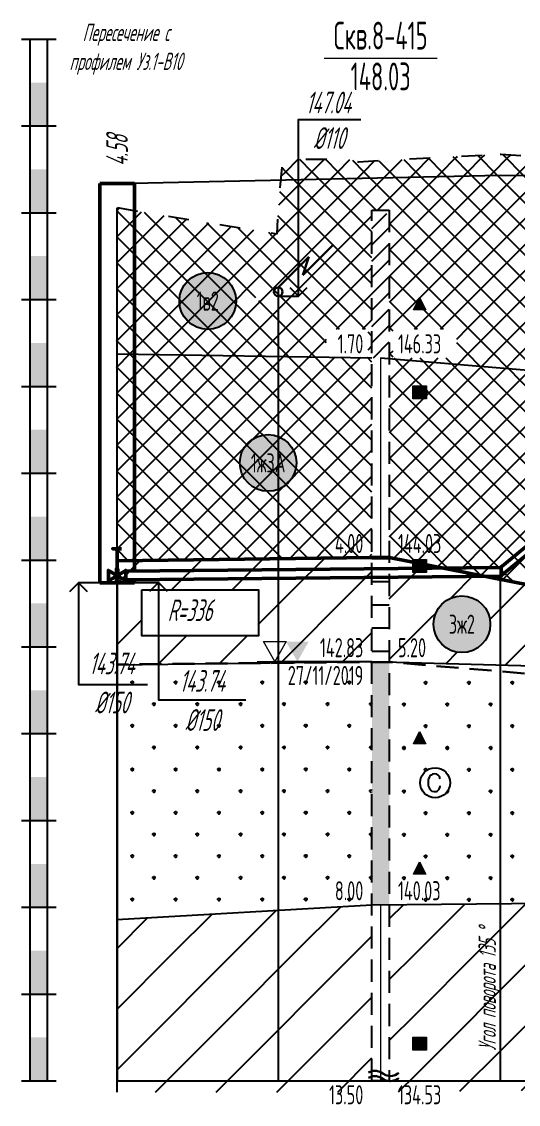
# Model space of a CAD drawing. Header units: metres. Extents: x -30 to 2050, y -904 to 400.
# Drawn here: x 974.9 to 1032.1, y 127.3 to 252 of the extents above; entities that cross this region are included whole.
import ezdxf
from ezdxf.enums import TextEntityAlignment as Align

# ---------------------------------------------------------------- set-up
doc = ezdxf.new("R2010")
doc.units = ezdxf.units.M
doc.header["$LTSCALE"] = 0.2
doc.linetypes.add('ACAD_ISO03W100', pattern=[30, 12, -18])
doc.linetypes.add('штриховая', pattern=[19.05, 12.7, -6.35])
for name, color, linetype in [('Level 1', 7, 'Continuous'), ('Линейка', 7, 'Continuous'), ('МГТ_ИГ_Геология', 252, 'Continuous'), ('Примыкания', 7, 'Continuous'), ('Проектная земля', 7, 'Continuous'), ('Таблица', 7, 'Continuous'), ('Трубы', 7, 'Continuous'), ('Узлы', 7, 'Continuous'), ('Чёрная земля', 7, 'ACAD_ISO03W100')]:
    doc.layers.add(name, color=color, linetype=linetype)
doc.layers.add('МГТ_НВК_котлованы', color=7, linetype='Continuous', lineweight=30)
doc.styles.add('SPDS', font='SPDS', dxfattribs={"width": 0.7, "oblique": 15, "height": 2.5})
doc.styles.get("Standard").update_dxf_attribs({"font": 'SPDS.shx', "width": 0.7, "oblique": 15, "height": 3})
doc.styles.add('Стиль Simplex', font='simplex.shx')
pattern_1 = [(45, (-8.669, 494.728), (0, 21), [9.8995, -19.799]), (45, (5.331, 480.728), (0, 21), [9.8995, -19.799]), (45, (-8.669, 480.728), (0, 21), [14.142, -15.5565]), (45, (1.331, 490.728), (0, 21), [15.556, -14.1425]), (45, (-1.669, 480.728), (0, 21), [19.799, -9.8995]), (45, (-8.669, 487.728), (0, 21), [19.799, -9.8995])]
pattern_2 = [(225, (-5.6692, 480.7283), (3e-16, -3), [2.1213, -2.121341]), (315, (-7.1692, 482.2283), (3, 0), [2.1213, -2.121341]), (45, (-8.6692, 480.7283), (0, 3), [2.1213, -2.121341]), (135, (-7.1692, 479.2283), (-3, 3e-16), [2.1213, -2.121341])]

# ---------------------------------------------------------------- blocks, each defined once
blk = doc.blocks.new('DN')
at = {"linetype": 'Continuous', "lineweight": 30, "flags": 128}
for points in [[(-0.126, -0.007), (-0.117, -0.002), (-0.073, 0.011), (-0.033, 0.011), (0.003, 0), (0.02, -0.007), (0.039, -0.019), (0.074, -0.037), (0.103, -0.043), (0.125, -0.048), (0.151, -0.043), (0.18, -0.036), (0.213, -0.019), (0.223, -0.012)], [(-0.126, -0.068), (-0.117, -0.063), (-0.073, -0.05), (-0.033, -0.05), (0.003, -0.059), (0.02, -0.067), (0.039, -0.079), (0.074, -0.098), (0.103, -0.103), (0.125, -0.108), (0.151, -0.103), (0.18, -0.095), (0.213, -0.079), (0.223, -0.072)]]:
    blk.add_lwpolyline(points, dxfattribs=at)
blk = doc.blocks.new('PR_KV')
at = {"layer": 'Level 1', "linetype": 'Continuous', "lineweight": 20}
blk.add_hatch(color=256, dxfattribs=at).paths.add_polyline_path([(-0.077, 0.075), (0.077, 0.075), (0.077, -0.075), (-0.077, -0.075)])
at = {"layer": 'Level 1', "color": 7, "linetype": 'Continuous', "lineweight": 20, "flags": 128}
blk.add_lwpolyline([(-0.077, 0.075), (0.077, 0.075), (0.077, -0.075), (-0.077, -0.075)], close=True, dxfattribs=at)
blk = doc.blocks.new('PR_TR')
at = {"layer": 'Level 1', "linetype": 'Continuous', "lineweight": 20}
blk.add_hatch(color=256, dxfattribs=at).paths.add_polyline_path([(0.072, -0.049), (-0.071, -0.049), (-0.001, 0.094)])
at = {"layer": 'Level 1', "color": 7, "linetype": 'Continuous', "lineweight": 20, "flags": 128}
blk.add_lwpolyline([(0.072, -0.049), (-0.071, -0.049), (-0.001, 0.094)], close=True, dxfattribs=at)
blk = doc.blocks.new('CCE')
at = {"layer": 'МГТ_ИГ_Геология', "flags": 128}
blk.add_lwpolyline([(0.238, 0.049), (0.229, 0.075), (0.212, 0.091), (0.196, 0.103), (0.17, 0.107), (0.147, 0.103), (0.131, 0.093), (0.119, 0.084), (0.112, 0.068), (0.103, 0.049), (0.096, 0.035), (0.096, 0.014), (0.096, -0.005), (0.096, -0.023), (0.1, -0.04), (0.114, -0.063), (0.131, -0.084), (0.142, -0.091), (0.168, -0.098), (0.191, -0.096), (0.203, -0.091), (0.226, -0.07), (0.233, -0.049), (0.238, -0.04), (0.238, -0.033)], dxfattribs=at)
at = {"layer": 'МГТ_ИГ_Геология'}
blk.add_circle((0.178, 0.004), 0.173, dxfattribs=at)
blk = doc.blocks.new('круг3_-26_2')
at = {"true_color": 0xffffff}
blk.add_hatch(color=7, dxfattribs=at).paths.add_polyline_path([(-0.327, 0, 1), (0.327, 0, 1)])
at = {"color": 7, "lineweight": 25}
blk.add_circle((0, 0), 0.327, dxfattribs=at)
at = {"color": 7, "lineweight": 25, "style": 'Стиль Simplex', "width": 0.590909}
blk.add_text('3ж2', height=0.22, dxfattribs=at).set_placement((0, 0), align=Align.MIDDLE_CENTER)
blk = doc.blocks.new('круг1_-30_2')
at = {"layer": 'МГТ_ИГ_Геология', "true_color": 0xffffff}
blk.add_hatch(color=7, dxfattribs=at).paths.add_polyline_path([(-0.327, 0, 1), (0.327, 0, 1)])
at = {"color": 7, "lineweight": 25}
blk.add_circle((0, 0), 0.327, dxfattribs=at)
at = {"color": 7, "lineweight": 25, "style": 'Стиль Simplex', "width": 0.590909}
blk.add_text('1в2', height=0.22, dxfattribs=at).set_placement((0, 0), align=Align.MIDDLE_CENTER)
blk = doc.blocks.new('2432')
at = {"layer": 'МГТ_ИГ_Геология'}
blk.add_lwpolyline([(116.63, 433.38), (130.08, 433.38), (130.08, 428.08), (116.63, 428.08)], close=True, dxfattribs=at)
at = {"layer": 'МГТ_ИГ_Геология', "insert": (119.62, 432.28), "char_height": 2.5, "attachment_point": 1}
blk.add_mtext_dynamic_manual_height_columns('R=336', width=10.097, gutter_width=15, heights=[0], dxfattribs=at)
blk = doc.blocks.new('круг1_-26_3_-64_')
at = {"layer": 'МГТ_ИГ_Геология', "true_color": 0xffffff}
blk.add_hatch(color=7, dxfattribs=at).paths.add_polyline_path([(-0.327, 0, 1), (0.327, 0, 1)])
at = {"color": 7, "lineweight": 25}
blk.add_circle((0, 0), 0.327, dxfattribs=at)
at = {"color": 7, "lineweight": 20, "style": 'Стиль Simplex', "width": 0.590909}
blk.add_text('1ж3А', height=0.22, dxfattribs=at).set_placement((0, 0), align=Align.MIDDLE_CENTER)
blk = doc.blocks.new('ЭС')
for p, q in [((2269.61, -483.84), (2273.14, -480.31)), ((2266.78, -485.26), (2270.31, -481.72)), ((2270.31, -481.72), (2269.61, -483.84))]:
    blk.add_line(p, q)
blk.add_circle((2266.78, -485.76), 0.5)

msp = doc.modelspace()

# ---------------------------------------------------------------- hatches: boundary and pattern name
at = {"layer": 'МГТ_ИГ_Геология'}
h = msp.add_hatch(dxfattribs=at)
h.set_pattern_fill('GR24', color=251, scale=10, style=0, pattern_type=2)
h.set_pattern_definition(pattern_2)
h.paths.add_polyline_path([(1123.95726, 230.27333), (1120.24499, 230.14166), (1115.17529, 229.96185), (1114.4052, 229.93453), (1113.48716, 230.07769), (1109.62304, 229.92342), (1106.24592, 229.93484), (1097.05988, 229.63687), (1066.86003, 228.94554), (1056.94478, 228.94468), (1054.23261, 228.86406), (1037.4752, 228.83897), (1037.03679, 233.3403), (1036.20269, 236.34785), (1030.09819, 236.73019), (1013.66791, 235.86802), (1012.52232, 236.17344), (1004.93568, 236.16619), (1004.37715, 229.70162), (1004.27728, 227.55558), (985.82718, 230.57239), (985.82718, 213.74273), (1015.2647, 213.3), (1015.2647, 230.3), (1017.2647, 230.3), (1017.2647, 213.21663), (1123.95726, 204.32189)])
edge = h.paths.add_edge_path(flags=16)
edge.add_arc((1069.89271, 216.20847), 3.27292, 0, 360)
h.paths.add_polyline_path([(1021.48385, 218.80594), (1020.05385, 218.80594), (1020.75385, 220.23594)], flags=16)
edge = h.paths.add_edge_path(flags=16)
edge.add_arc((1001.76957, 219.82764), 0.41426, 0, 360)
h.paths.add_polyline_path([(1021.5347, 208.55), (1019.9947, 208.55), (1019.9947, 210.05), (1021.5347, 210.05)], flags=17)
edge = h.paths.add_edge_path()
edge.add_arc((1003.28914, 201.18723), 3.27292, 0, 360)
h.paths.add_polyline_path([(1067.82605, 214.55847), (1071.95938, 214.55847), (1071.95938, 217.85847), (1067.82605, 217.85847)], flags=0)
h.paths.add_polyline_path([(999.7029, 218.17764), (999.60131, 218.17764), (999.60131, 221.47764), (999.7029, 221.47764)], flags=16)
h.paths.add_polyline_path([(1118.44535, 204.27189), (1123.50726, 204.27189), (1123.50726, 207.57189), (1118.44535, 207.57189)])
h.paths.add_polyline_path([(1017.7147, 213.25), (1025.00518, 213.25), (1025.00518, 216.55), (1017.7147, 216.55)], flags=16)
h.paths.add_polyline_path([(1010.00042, 213.25), (1014.8147, 213.25), (1014.8147, 216.55), (1010.00042, 216.55)], flags=17)
h.paths.add_polyline_path([(1052.9286, 199.04008), (1057.82384, 199.04008), (1057.82384, 205.04008), (1052.9286, 205.04008)])
h.paths.add_polyline_path([(1078.97669, 218.41621), (1092.41915, 218.41621), (1092.41915, 213.12159), (1078.97669, 213.12159)], flags=16)
h.paths.add_polyline_path([(1081.17851, 214.02021), (1088.72851, 214.02021), (1089.7738, 217.92127), (1082.2238, 217.92127)], flags=0)
h = msp.add_hatch(dxfattribs=at)
h.set_pattern_fill('CONSIST', color=251, scale=0.42, style=0, pattern_type=2)
h.set_pattern_definition([(45, (955.2247, -1250), (-0.9429269, 0.9429269), [])])
h.paths.add_polyline_path([(1015.2647, 229.9), (1017.2647, 229.9), (1017.2647, 213.3), (1015.2647, 213.3)])
h = msp.add_hatch(dxfattribs=at)
h.set_pattern_fill('GR24', color=251, scale=10, style=0, pattern_type=2)
h.set_pattern_definition(pattern_2)
h.paths.add_polyline_path([(1073.16563, 216.20847, -1), (1066.61979, 216.20847, -1)])
h.paths.add_polyline_path([(1123.95726, 204.32189), (1017.2647, 213.21663), (1017.2647, 190.3), (1019.9947, 189.76322), (1019.9947, 190.05), (1021.5347, 190.05), (1021.5347, 189.46042), (1047.61842, 184.33179), (1123.95726, 188.32189)])
h.paths.add_polyline_path([(1065.79238, 197.28715, -1), (1072.33823, 197.28715, -1)], flags=16)
h.paths.add_polyline_path([(1021.5347, 208.55), (1019.9947, 208.55), (1019.9947, 210.05), (1021.5347, 210.05)], flags=16)
h.paths.add_polyline_path([(1118.44535, 204.27189), (1123.50726, 204.27189), (1123.50726, 207.57189), (1118.44535, 207.57189)], flags=24)
h.paths.add_polyline_path([(1066.16292, 195.63715), (1071.96769, 195.63715), (1071.96769, 198.93715), (1066.16292, 198.93715)], flags=24)
h.paths.add_polyline_path([(1052.9286, 199.04008), (1057.82384, 199.04008), (1057.82384, 205.04008), (1052.9286, 205.04008)], flags=24)
h.paths.add_polyline_path([(1118.44535, 188.27189), (1123.50726, 188.27189), (1123.50726, 191.57189), (1118.44535, 191.57189)], flags=24)
h.paths.add_polyline_path([(1017.7147, 190.25), (1025.00518, 190.25), (1025.00518, 193.55), (1017.7147, 193.55)], flags=24)
h.paths.add_polyline_path([(1080.44397, 199.21951), (1093.88642, 199.21951), (1093.88642, 193.9249), (1080.44397, 193.9249)], flags=16)
h.paths.add_polyline_path([(1082.61803, 194.71996), (1090.28427, 194.71996), (1091.3573, 198.72457), (1083.69107, 198.72457)], flags=8)
h = msp.add_hatch(dxfattribs=at)
h.set_pattern_fill('GR24', color=251, scale=10, style=0, pattern_type=2)
h.set_pattern_definition(pattern_2)
h.paths.add_polyline_path([(1015.2647, 213.3), (985.82718, 213.74273), (985.82718, 189.90432), (1015.2647, 190.3)])
h.paths.add_polyline_path([(1006.56206, 201.18723, -1), (1000.01622, 201.18723, -1)], flags=16)
h.paths.add_polyline_path([(1010.00042, 213.25), (1014.8147, 213.25), (1014.8147, 216.55), (1010.00042, 216.55)], flags=9)
h.paths.add_polyline_path([(1000.38676, 199.53723), (1006.19152, 199.53723), (1006.19152, 202.83723), (1000.38676, 202.83723)], flags=24)
h.paths.add_polyline_path([(1009.7528, 190.25), (1014.8147, 190.25), (1014.8147, 193.55), (1009.7528, 193.55)], flags=24)
h = msp.add_hatch(dxfattribs=at)
h.set_pattern_fill('GR38', color=251, scale=10, style=0, pattern_type=2)
h.set_pattern_definition(pattern_1)
h.paths.add_polyline_path([(1015.2647, 190.3), (985.8647, 189.90483), (985.82718, 189.85914), (985.82718, 177.96646), (985.8957, 177.9663), (985.82718, 177.9197), (1015.2647, 178.3)])
h.paths.add_polyline_path([(1007.52423, 178.25), (1014.8147, 178.25), (1014.8147, 181.55), (1007.52423, 181.55)], flags=24)
h.paths.add_polyline_path([(988.71355, 186.55553), (1002.156, 186.55553), (1002.156, 181.26091), (988.71355, 181.26091)], flags=16)
h.paths.add_polyline_path([(990.88762, 182.10494), (998.50105, 182.10494), (999.56096, 186.06059), (991.94753, 186.06059)], flags=8)
h = msp.add_hatch(dxfattribs=at)
h.set_pattern_fill('CONSIST', color=251, scale=0.84, angle=-44.999962, style=0, pattern_type=2)
h.set_pattern_definition([(4e-05, (955.2247, -1250), (-2e-06, 2.667), [])])
h.paths.add_polyline_path([(1015.2647, 190.3), (1017.2647, 190.3), (1017.2647, 178.3), (1015.2647, 178.3)])
h = msp.add_hatch(dxfattribs=at)
h.set_pattern_fill('GR38', color=251, scale=10, style=0, pattern_type=2)
h.set_pattern_definition([(45, (0, -12.731), (0, 21), [9.8995, -19.799]), (45, (14, -26.731), (0, 21), [9.8995, -19.799]), (45, (0, -26.731), (0, 21), [14.142, -15.5565]), (45, (10, -16.731), (0, 21), [15.556, -14.1425]), (45, (7, -26.731), (0, 21), [19.799, -9.8995]), (45, (0, -19.731), (0, 21), [19.799, -9.8995])])
h.paths.add_polyline_path([(1021.5347, 189.46042), (1021.5347, 188.55), (1019.9947, 188.55), (1019.9947, 189.76322), (1017.2647, 190.3), (1017.2647, 178.24654), (1088.21302, 176.35)])
h.paths.add_polyline_path([(1022.35946, 182.60662, -1), (1028.90531, 182.60662, -1)], flags=16)
h.paths.add_polyline_path([(1023.34905, 180.95662), (1027.91572, 180.95662), (1027.91572, 184.25662), (1023.34905, 184.25662)], flags=8)
h.paths.add_polyline_path([(1017.7147, 178.25), (1022.77661, 178.25), (1022.77661, 181.55), (1017.7147, 181.55)], flags=24)
for color, points in [(5, [(1006.6647, 178.3), (1005.3647, 180.6), (1007.9647, 180.6)]), (251, [(1015.2647, 178.3), (1017.2647, 178.3), (1017.2647, 150.3), (1015.2647, 150.3)])]:
    msp.add_hatch(color=color, dxfattribs=at).paths.add_polyline_path(points)
h = msp.add_hatch(dxfattribs=at)
h.set_pattern_fill('GR28', color=251, scale=10, style=0, pattern_type=2)
h.set_pattern_definition([(90, (0, -26.6515), (-2.5, 2.5), [0.11, -4.89]), (45, (0, -26.5415), (-2.5, 2.5), [0.113137, -3.422397]), (0, (0.08, -26.4615), (2.5, 2.5), [0.11, -4.89]), (315, (0.19, -26.4615), (2.5, 2.5), [0.113137, -3.422397]), (90, (0.27, -26.6515), (-2.5, 2.5), [0.11, -4.89]), (45, (0.19, -26.7315), (-2.5, 2.5), [0.113137, -3.422397]), (0, (0.08, -26.7315), (2.5, 2.5), [0.11, -4.89]), (315, (0, -26.6515), (2.5, 2.5), [0.113137, -3.422397])])
h.paths.add_polyline_path([(1015.2647, 178.3), (985.82718, 177.9197), (985.82718, 148.57906), (1015.2647, 150.3)])
h.paths.add_polyline_path([(1009.7528, 150.25), (1014.8147, 150.25), (1014.8147, 153.55), (1009.7528, 153.55)], flags=24)
h = msp.add_hatch(dxfattribs=at)
h.set_pattern_fill('GR28', color=251, scale=10, style=0, pattern_type=2)
h.set_pattern_definition([(90, (-8.6692, 480.8083), (-2.5, 2.5), [0.11, -4.89]), (45, (-8.6692, 480.9183), (-2.5, 2.5), [0.113137, -3.422397]), (0, (-8.5892, 480.9983), (2.5, 2.5), [0.11, -4.89]), (315, (-8.4792, 480.9983), (2.5, 2.5), [0.113137, -3.422397]), (90, (-8.3992, 480.8083), (-2.5, 2.5), [0.11, -4.89]), (45, (-8.4792, 480.7283), (-2.5, 2.5), [0.113137, -3.422397]), (0, (-8.5892, 480.7283), (2.5, 2.5), [0.11, -4.89]), (315, (-8.6692, 480.8083), (2.5, 2.5), [0.113137, -3.422397])])
h.paths.add_polyline_path([(1080.94768, 158.76763), (1082.28505, 162.50415), (1083.56726, 166.33946), (1085.08001, 170.0308), (1087.10901, 173.33538), (1089.93994, 176.01045), (1088.21302, 176.35), (1017.2647, 178.24654), (1017.2647, 150.3188), (1074.19443, 150.85404), (1076.96469, 152.56207), (1079.26946, 155.37268)])
h.paths.add_polyline_path([(1044.48553, 165.90626, -1), (1051.03137, 165.90626, -1)], flags=16)
h.paths.add_polyline_path([(1020.81666, 164.33858, -1), (1024.28255, 164.33858, -1)], flags=16)
h.paths.add_polyline_path([(1022.4447, 163.32), (1022.11651, 163.40836), (1021.9047, 163.67), (1021.7247, 163.96571), (1021.7247, 164.07), (1021.7647, 163.9), (1021.9047, 163.67), (1022.0747, 163.46), (1022.1847, 163.39), (1022.4447, 163.32), (1022.74681, 163.34627), (1022.7947, 163.39), (1022.6747, 163.34)], flags=0)
h.paths.add_polyline_path([(1021.48385, 153.80594), (1020.05385, 153.80594), (1020.75385, 155.23594)], flags=16)
h.paths.add_polyline_path([(1021.48385, 168.80594), (1020.05385, 168.80594), (1020.75385, 170.23594)], flags=16)
h.paths.add_polyline_path([(1045.56798, 164.25626), (1049.94893, 164.25626), (1049.94893, 167.55626), (1045.56798, 167.55626)], flags=8)
h.paths.add_polyline_path([(1058.10402, 162.63248), (1062.77069, 162.63248), (1062.77069, 168.63248), (1058.10402, 168.63248)], flags=24)
h.paths.add_polyline_path([(1032.85358, 159.33936), (1046.29603, 159.33936), (1046.29603, 154.04474), (1032.85358, 154.04474)], flags=16)
h.paths.add_polyline_path([(1035.05539, 155.13701), (1042.78039, 155.13701), (1043.77379, 158.84442), (1036.04879, 158.84442)], flags=8)
h = msp.add_hatch(dxfattribs=at)
h.set_pattern_fill('GR38', color=251, scale=10, style=0, pattern_type=2)
h.set_pattern_definition(pattern_1)
h.paths.add_polyline_path([(1015.2647, 150.3), (985.82718, 148.57906), (985.82718, 128.70657), (1016.86809, 128.70657), (1063.72309, 129.27152), (1123.95726, 139.32189), (1123.95726, 151.32189), (1017.2647, 150.3188), (1017.2647, 129.97852), (1017.17018, 130), (1015.2647, 130)])
h.paths.add_polyline_path([(1019.9947, 135.05), (1021.5347, 135.05), (1021.5347, 133.55), (1019.9947, 133.55)], flags=16)
edge = h.paths.add_edge_path(flags=16)
edge.add_arc((1047.27684, 140.02897), 3.27292, 0, 360)
h.paths.add_polyline_path([(1044.99351, 138.37897), (1049.56017, 138.37897), (1049.56017, 141.67897), (1044.99351, 141.67897)], flags=0)
h.paths.add_polyline_path([(1118.69297, 139.27189), (1123.50726, 139.27189), (1123.50726, 142.57189), (1118.69297, 142.57189)], flags=16)
h.paths.add_polyline_path([(1076.86924, 143.07463), (1090.31169, 143.07463), (1090.31169, 137.78001), (1076.86924, 137.78001)], flags=16)
h.paths.add_polyline_path([(1059.24601, 137.00329), (1059.29783, 137.00329), (1060.34312, 140.90435), (1060.2913, 141.02553)], flags=16)

# ---------------------------------------------------------------- linework, layer by layer
at = {"layer": 'Линейка'}
for p, q in [((974.8647, 250), (978.8647, 250)), ((975.8647, 130), (975.8647, 250)), ((977.8647, 130), (977.8647, 250)), ((974.8647, 240), (978.8647, 240)), ((974.8647, 230), (978.8647, 230)), ((974.8647, 220), (978.8647, 220)), ((974.8647, 210), (978.8647, 210)), ((974.8647, 200), (978.8647, 200)), ((974.8647, 190), (978.8647, 190)), ((974.8647, 180), (978.8647, 180)), ((974.8647, 170), (978.8647, 170)), ((974.8647, 160), (978.8647, 160)), ((974.8647, 150), (978.8647, 150)), ((974.8647, 140), (978.8647, 140)), ((974.8647, 130), (978.8647, 130)), ((975.8647, 130), (977.8647, 130))]:
    msp.add_line(p, q, dxfattribs=at)
for points in [[(975.8647, 240), (975.8647, 245), (977.8647, 240), (977.8647, 245)], [(975.8647, 230), (975.8647, 235), (977.8647, 230), (977.8647, 235)], [(975.8647, 220), (975.8647, 225), (977.8647, 220), (977.8647, 225)], [(975.8647, 210), (975.8647, 215), (977.8647, 210), (977.8647, 215)], [(975.8647, 200), (975.8647, 205), (977.8647, 200), (977.8647, 205)], [(975.8647, 190), (975.8647, 195), (977.8647, 190), (977.8647, 195)], [(975.8647, 180), (975.8647, 185), (977.8647, 180), (977.8647, 185)], [(975.8647, 170), (975.8647, 175), (977.8647, 170), (977.8647, 175)], [(975.8647, 160), (975.8647, 165), (977.8647, 160), (977.8647, 165)], [(975.8647, 150), (975.8647, 155), (977.8647, 150), (977.8647, 155)], [(975.8647, 140), (975.8647, 145), (977.8647, 140), (977.8647, 145)], [(975.8647, 130), (975.8647, 135), (977.8647, 130), (977.8647, 135)]]:
    msp.add_solid(points, dxfattribs=at)
at = {"layer": 'МГТ_ИГ_Геология', "linetype": 'Continuous', "lineweight": 0}
for p, q in [((1009.7647, 247.8), (1022.7647, 247.8)), ((1016.2647, 213.3), (1016.2647, 190.3)), ((1016.2647, 150.3), (1016.2647, 130))]:
    msp.add_line(p, q, dxfattribs=at)
at = {"layer": 'МГТ_ИГ_Геология', "lineweight": 25}
msp.add_line((1016.2647, 213.3), (1123.95726, 204.32189), dxfattribs=at)
at = {"layer": 'МГТ_ИГ_Геология', "flags": 128}
msp.add_lwpolyline([(985.82718, 230.57239), (985.82718, 128.70657)], dxfattribs=at)
at = {"layer": 'МГТ_ИГ_Геология', "linetype": 'штриховая', "lineweight": 25}
msp.add_lwpolyline([(1015.2647, 230.3), (1017.2647, 230.3), (1017.2647, 130), (1015.2647, 130), (1015.2647, 230.3), (1015.2647, 230.3)], close=True, dxfattribs=at)
at = {"layer": 'МГТ_ИГ_Геология', "lineweight": 25, "flags": 128}
for points in [[(985.82718, 213.74273), (1015.2647, 213.3)], [(985.82718, 177.9197), (1015.2647, 178.3), (1088.21302, 176.35)], [(985.82718, 148.57906), (1015.2647, 150.3), (1123.95726, 151.32189)]]:
    msp.add_lwpolyline(points, dxfattribs=at)
at = {"layer": 'МГТ_ИГ_Геология', "lineweight": 50, "flags": 128}
for points in [[(985.8647, 189.90483), (1015.2647, 190.3)], [(1015.2647, 190.3), (1017.2647, 190.3), (1123.95726, 169.32189)]]:
    msp.add_lwpolyline(points, dxfattribs=at)
at = {"layer": 'МГТ_ИГ_Геология', "color": 5, "linetype": 'Continuous', "lineweight": 0, "flags": 128}
msp.add_lwpolyline([(1002.0147, 178.3), (1015.2647, 178.3), (1004.0647, 178.3), (1002.7647, 180.6), (1005.3647, 180.6), (1004.0647, 178.3)], dxfattribs=at)
at = {"layer": 'МГТ_ИГ_Геология', "color": 5, "linetype": 'штриховая', "lineweight": 30, "flags": 128}
msp.add_lwpolyline([(1123.95726, 169.32189), (1017.2647, 178.24654), (1015.2647, 178.24654), (985.82718, 177.96646)], dxfattribs=at)
at = {"layer": 'Примыкания'}
for p, q in [((985.6947, 188.93001), (985.6947, 187.57001)), ((985.6947, 188.88667), (985.6947, 187.52667)), ((986.0347, 188.93001), (986.0347, 187.57001)), ((986.0347, 188.88667), (986.0347, 187.52667))]:
    msp.add_line(p, q, dxfattribs=at)
at = {"layer": 'Примыкания', "color": 0, "flags": 128}
for points in [[(1004.4647, 220.4), (1006.78472, 220.4), (1006.78472, 240.72302), (1013.99373, 240.72302)], [(1005.78472, 221.4), (1006.78472, 220.4), (1007.78472, 221.4)], [(980.4249, 186.35667), (981.4249, 187.35667), (982.4249, 186.35667)], [(985.8647, 187.35667), (981.4249, 187.35667), (981.4249, 175.64461), (989.37907, 175.64461)], [(985.8647, 187.40001), (990.66194, 187.40001), (990.66194, 173.89894), (1000.71194, 173.89894)], [(989.66194, 186.40001), (990.66194, 187.40001), (991.66194, 186.40001)]]:
    msp.add_lwpolyline(points, dxfattribs=at)
at = {"layer": 'Примыкания'}
for centre, start, end in [((985.8647, 188.93001), 360, 180), ((985.8647, 188.88667), 360, 180), ((985.8647, 187.57001), 180, 0), ((985.8647, 187.52667), 180, 0)]:
    msp.add_arc(centre, 0.17, start, end, dxfattribs=at)
at = {"layer": 'Проектная земля', "flags": 128}
for points in [[(1030.05145, 234.33785), (1046.8292, 234.16352), (1054.27014, 234.81497)], [(985.8647, 233.36661), (1030.05145, 234.33785)]]:
    msp.add_lwpolyline(points, dxfattribs=at)
at = {"layer": 'Таблица'}
msp.add_line((985.8647, 130), (1126.18981, 130), dxfattribs=at)
at = {"layer": 'Трубы', "lineweight": 50, "flags": 128}
for points in [[(1030.05145, 189.11342), (1054.27014, 209.01741)], [(1030.05145, 188.1), (1054.27014, 208.00399)], [(986.8647, 188.71207), (1030.05145, 189.14393)], [(986.8647, 187.71206), (1030.05145, 188.14393)]]:
    msp.add_lwpolyline(points, dxfattribs=at)
at = {"layer": 'Узлы', "lineweight": 50}
for p, q in [((983.8647, 233.36661), (987.8647, 233.36661)), ((983.8647, 233.36661), (983.8647, 187.35667)), ((987.8647, 233.36661), (987.8647, 188.72207)), ((983.8647, 187.35667), (987.8647, 187.35667)), ((987.8647, 187.72206), (987.8647, 187.35667))]:
    msp.add_line(p, q, dxfattribs=at)
at = {"layer": 'Узлы'}
for p, q in [((985.8647, 187.35667), (985.8647, 130)), ((1030.05145, 188.00879), (1030.05145, 130))]:
    msp.add_line(p, q, dxfattribs=at)
at = {"layer": 'Узлы', "flags": 128}
msp.add_lwpolyline([(1004.4599, 221.40037), (1004.4647, 130)], dxfattribs=at)
at = {"layer": 'Узлы', "lineweight": 50, "flags": 128}
msp.add_lwpolyline([(985.8647, 188.20206), (985.8647, 191.29206), (985.3647, 191.29206), (986.3647, 191.29206)], dxfattribs=at)
msp.add_lwpolyline([(984.8647, 187.61206), (986.8647, 188.79206), (986.8647, 187.61206), (984.8647, 188.79206)], close=True, dxfattribs=at)
msp.add_lwpolyline([(1030.05145, 189.23393, -0.414213598), (1030.16945, 189.11593), (1030.16945, 188.17193, -0.414213598), (1030.05145, 188.05393, 0.414213598)], format="xyb", dxfattribs=at)
at = {"layer": 'Чёрная земля', "flags": 128}
for points in [[(985.8647, 230.58682), (1004.31481, 227.57001), (1004.41468, 229.71605), (1004.97321, 236.18061), (1012.55985, 236.18787), (1013.70543, 235.88245), (1030.05145, 236.74019)], [(1030.05145, 236.74019), (1030.10974, 236.74624), (1036.24022, 236.36228), (1037.07432, 233.35472), (1037.51273, 228.8534), (1054.27014, 228.87848)]]:
    msp.add_lwpolyline(points, dxfattribs=at)

# ---------------------------------------------------------------- block references
at = {"layer": 'МГТ_ИГ_Геология', "xscale": 10, "yscale": 10, "zscale": 10}
for name, p in [('круг1_-30_2', (996.32839, 219.82764)), ('PR_TR', (1020.7647, 219.3)), ('PR_KV', (1020.7647, 209.3)), ('круг1_-26_3_-64_', (1003.28914, 201.18723)), ('PR_KV', (1020.7647, 189.3)), ('круг3_-26_2', (1025.63238, 182.60662)), ('PR_TR', (1020.7647, 169.3)), ('CCE', (1020.7647, 164.3)), ('PR_TR', (1020.7647, 154.3)), ('PR_KV', (1020.7647, 134.3)), ('DN', (1016.12809, 131.03275))]:
    msp.add_blockref(name, p, dxfattribs=at)
at = {"layer": 'МГТ_ИГ_Геология', "color": 2}
msp.add_blockref('2432', (872.08084, -246.81977), dxfattribs=at)
at = {"layer": 'МГТ_НВК_котлованы', "color": 30, "lineweight": 50, "true_color": 0xf26722}
msp.add_blockref('ЭС', (-1262.31472, 706.65815), dxfattribs=at)

# ---------------------------------------------------------------- texts
at = {"oblique": 15.0000004, "width": 0.7}
msp.add_text('Угол поворота 135 %%D', height=2, rotation=90.0000025, dxfattribs=at).set_placement((1029.55145, 133.5))
at = {"layer": 'МГТ_ИГ_Геология', "lineweight": 25, "style": 'Стиль Simplex', "width": 0.5625}
msp.add_text('Скв.8-415', height=3.2, dxfattribs=at).set_placement((1016.2647, 248.8), align=Align.CENTER)
msp.add_text('148.03', height=3.2, dxfattribs=at).set_placement((1016.2647, 247.3), align=Align.TOP_CENTER)
at = {"layer": 'МГТ_ИГ_Геология', "lineweight": 25, "style": 'Стиль Simplex', "width": 0.590909}
for s, p in [('1.70', (1014.2647, 213.8)), ('4.00', (1014.2647, 190.8)), ('8.00', (1014.2647, 150.8))]:
    msp.add_text(s, height=2.2, dxfattribs=at).set_placement(p, align=Align.RIGHT)
for s, p in [('146.33', (1018.2647, 213.8)), ('144.03', (1018.2647, 190.8)), ('140.03', (1018.2647, 150.8))]:
    msp.add_text(s, height=2.2, dxfattribs=at).set_placement(p)
at = {"layer": 'МГТ_ИГ_Геология', "color": 5, "lineweight": 25, "true_color": 0x0000ff, "style": 'Стиль Simplex', "width": 0.590909}
msp.add_text('142.83', height=2.2, dxfattribs=at).set_placement((1014.2647, 178.8), align=Align.RIGHT)
msp.add_text('5.20', height=2.2, dxfattribs=at).set_placement((1018.2647, 178.8))
msp.add_text('27/11/2019', height=2.2, dxfattribs=at).set_placement((1014.2647, 177.8), align=Align.TOP_RIGHT)
at = {"layer": 'МГТ_ИГ_Геология', "lineweight": 25, "style": 'Стиль Simplex', "width": 0.590909}
msp.add_text('13.50', height=2.2, dxfattribs=at).set_placement((1014.2647, 129.5), align=Align.TOP_RIGHT)
msp.add_text('134.53', height=2.2, dxfattribs=at).set_placement((1018.2647, 129.5), align=Align.TOP_LEFT)
at = {"layer": 'МГТ_ИГ_Геология', "lineweight": 25, "insert": (978.76112, 251.77281), "char_height": 2, "attachment_point": 1}
msp.add_mtext_dynamic_manual_height_columns('\\pxqc;Пересечение с профилем Уз.1-В10', width=16.2594365, gutter_width=15, heights=[0], dxfattribs=at)
at = {"layer": 'Примыкания', "color": 0, "style": 'SPDS', "oblique": 15.0000004, "width": 0.7}
for s, p in [('147.04', (1010.24051, 242.69549)), ('%%C110', (1010.32537, 238.59834)), ('143.74', (995.68694, 176.06786)), ('%%C150', (995.68694, 171.56786))]:
    msp.add_text(s, height=2.5, dxfattribs=at).set_placement(p, align=Align.MIDDLE_CENTER)
at = {"layer": 'Примыкания', "color": 0, "style": 'SPDS', "oblique": 15.0000055, "width": 0.7}
for s, p in [('143.74', (985.26406, 178.08517)), ('%%C150', (985.26406, 173.58517))]:
    msp.add_text(s, height=2.5, rotation=0.000005, dxfattribs=at).set_placement(p, align=Align.MIDDLE_CENTER)
at = {"layer": 'Узлы', "oblique": 15.0000004, "width": 0.7}
msp.add_text('4.58', height=2.5, rotation=90.0000025, dxfattribs=at).set_placement((985.8647, 235.36661), align=Align.MIDDLE_LEFT)

doc.saveas('drawing.dxf')
